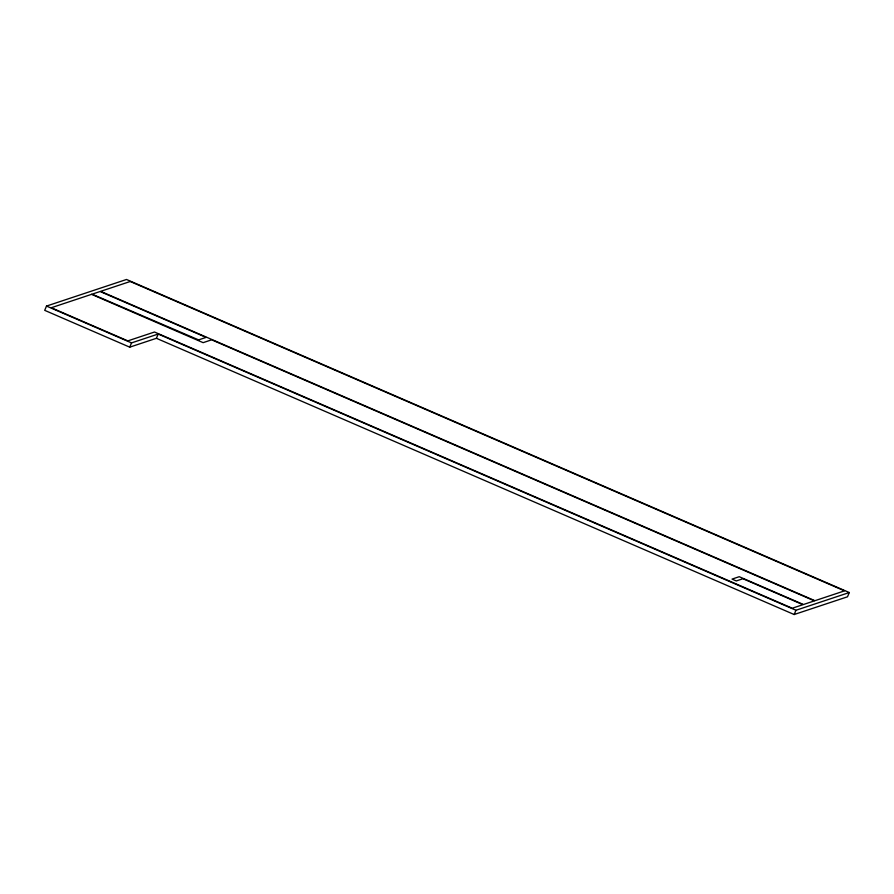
<?xml version="1.0" encoding="UTF-8"?>
<svg xmlns="http://www.w3.org/2000/svg" width="894" height="894" viewBox="0 0 894 894"><rect width="100%" height="100%" fill="white"/><g stroke="black" fill="none" stroke-linecap="round" stroke-linejoin="round"><path stroke-width="1.34" d="M46.51 306.072L44.7 310.341L129.731 347.163L156.405 338.301L794.151 614.524L847.49 596.801L849.3 592.532L126.512 279.476L46.51 306.072L131.541 342.894L158.216 334.032L795.973 610.256L849.3 592.532M129.731 347.163L131.541 342.894M156.405 338.301L158.216 334.032M794.151 614.524L795.973 610.256M198.602 339.888L92.116 294.171L100.117 291.511L206.078 337.396L198.602 339.888M91.579 294.338L51.293 307.737L127.831 340.882L154.494 332.02L792.252 608.233L802.913 604.69L742.97 578.731L736.298 580.944L732.052 579.1L739.249 576.708L803.449 604.512L814.4 600.88L211.654 339.821L203.128 342.659L91.579 294.338M130.233 281.498L100.642 291.332L814.926 600.701L844.517 590.867L130.233 281.498"/></g></svg>
